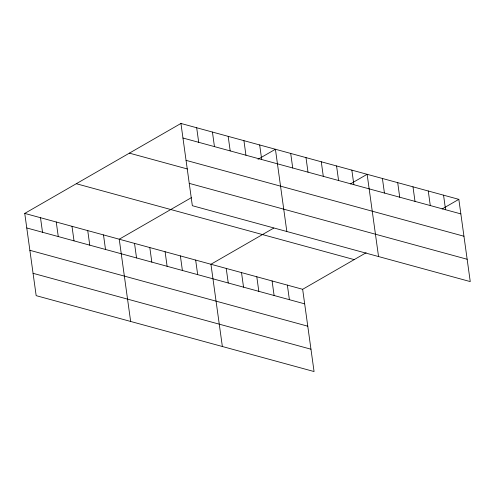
<?xml version="1.0" encoding="UTF-8"?>
<svg xmlns="http://www.w3.org/2000/svg" width="495" height="495" viewBox="0 0 495 495"><rect width="100%" height="100%" fill="white"/><g stroke="black" fill="none" stroke-linecap="round" stroke-linejoin="round"><path stroke-width="0.74" d="M24.75 213.407L302.655 289.297L314.065 371.547L36.166 295.651L24.75 213.407L180.935 123.453L458.834 199.349L470.25 281.593L192.345 205.703L180.935 123.453M191.355 197.672L119.239 239.209L130.649 321.459M258.025 159.279L275.424 149.255L286.834 231.505M273.772 228.071L210.944 264.256L222.36 346.5M350.38 183.948L367.129 174.302L378.545 256.552M302.655 289.297L366.139 252.735M442.085 208.995L458.834 199.349M182.952 138.012L460.857 213.902M186.052 160.349L463.957 236.239M129.393 153.141L187.376 168.974M189.245 183.367L467.15 259.256M76.292 183.719L354.191 259.615M26.767 227.96L304.673 303.856M29.867 250.303L307.772 326.193M33.066 273.314L310.965 349.21M443.551 195.172L445.574 209.731M428.268 190.996L430.285 205.555M412.985 186.825L415.002 201.378M397.702 182.649L399.719 197.208M382.412 178.478L384.436 193.031M351.846 170.125L353.863 184.685M336.563 165.955L338.58 180.508M321.274 161.778L323.297 176.338M305.99 157.608L308.008 172.161M290.707 153.431L292.724 167.991M287.366 285.126L289.389 299.679M259.671 144.955L261.694 159.514M272.083 280.95L274.106 295.503M243.924 140.654L245.947 155.213M256.8 276.773L258.817 291.332M228.176 136.354L230.2 150.913M241.517 272.603L243.534 287.156M212.429 132.054L214.453 146.613M226.227 268.426L228.251 282.985M196.682 127.753L198.699 142.312M195.661 260.079L197.678 274.638M180.378 255.903L182.395 270.462M165.089 251.732L167.112 266.285M149.806 247.556L151.829 262.115M134.522 243.385L136.54 257.938M103.492 234.908L105.509 249.461M87.739 230.608L89.762 245.161M71.992 226.308L74.015 240.861M56.244 222.008L58.268 236.56M40.497 217.707L42.52 232.26"/></g></svg>
